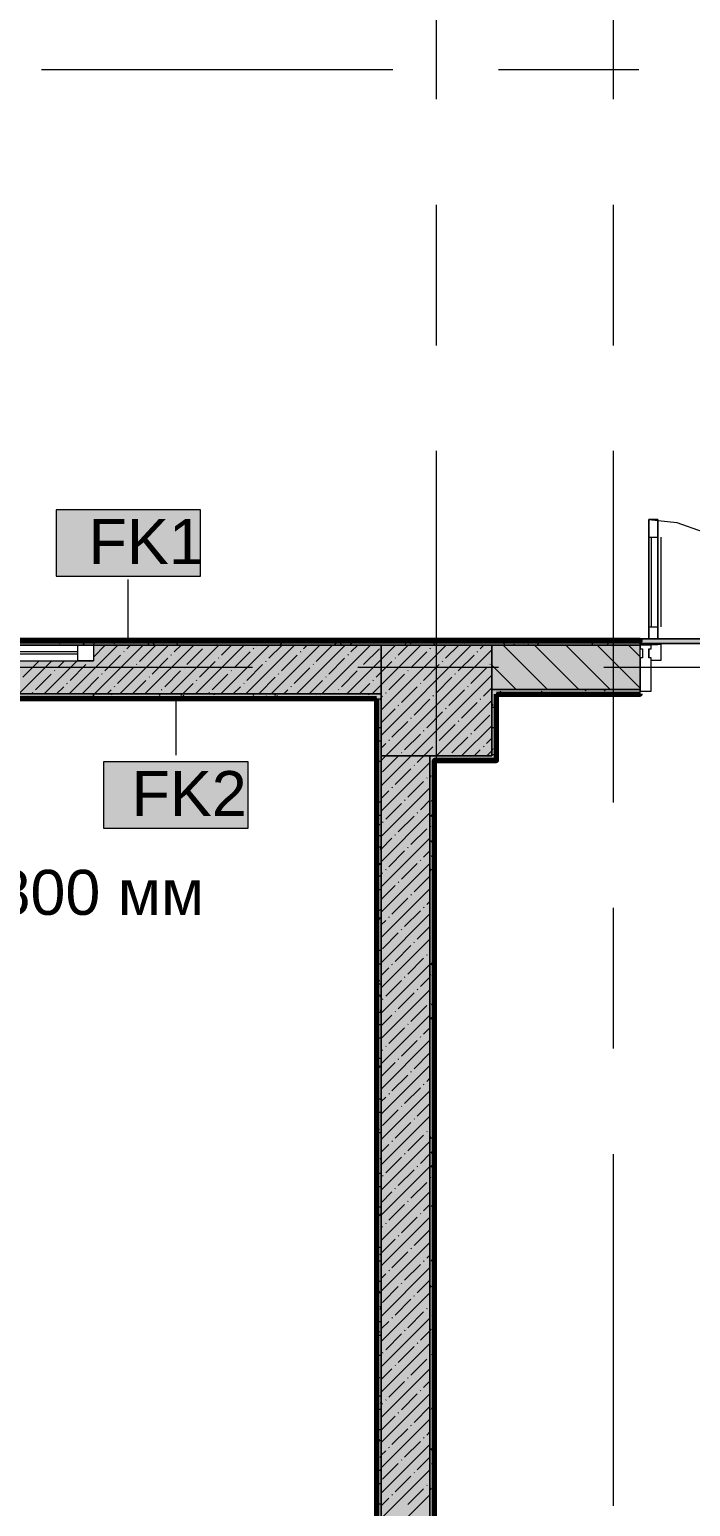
# Model space of a CAD drawing. Header units: millimetres. Extents: x -3817 to 677485, y -22715 to 103890.
# Drawn here: x 46064 to 49051, y 5923 to 12591 of the extents above; entities that cross this region are included whole.
import ezdxf

# ---------------------------------------------------------------- set-up
doc = ezdxf.new("R2010")
doc.units = ezdxf.units.MM
doc.layers.add('PDF _Геометрия', color=7, linetype='Continuous', true_color=0x1d1d1d)
doc.layers.add('PDF _Сплошная заливка', color=7, linetype='Continuous', true_color=0xffffff)
doc.layers.add('PDF _Текст', color=7, linetype='Continuous')
doc.styles.add('PDF GOST-Common', font='arial.ttf')

msp = doc.modelspace()

# ---------------------------------------------------------------- hatches: boundary and pattern name
at = {"layer": 'PDF _Сплошная заливка', "transparency": 33554559}
for points in [[(47653.3, 9591.3), (47653.3, 9811.3), (46353.3, 9811.3), (46353.3, 9741.4), (45153.3, 9741.4), (45153.3, 9811.3), (43773.3, 9811.3), (43773.3, 9591.3), (47424.6, 9591.3)], [(48166.8, 9311.3), (48173.3, 9311.3), (48173.3, 9611.4), (48153.3, 9611.4), (48153.3, 9311.3)], [(47633.3, 2041.3), (47653.3, 2041.3), (47653.3, 9571.4), (47633.3, 9571.4), (47633.3, 2052.4)], [(47873.3, 2391.3), (47893.3, 2391.3), (47893.3, 9311.3), (47873.3, 9311.3), (47873.3, 2398.9)]]:
    msp.add_hatch(color=256, dxfattribs=at).paths.add_polyline_path(points)
h = msp.add_hatch(color=256, dxfattribs=at)
h.paths.add_polyline_path([(51877.7, 9811.3), (52013.3, 9811.3), (52013.3, 9831.4), (50473.3, 9831.4), (50473.3, 9811.3)], flags=0)
h.paths.add_polyline_path([(43793.3, 9811.3), (48823.3, 9811.3), (48823.3, 9831.4), (43793.3, 9831.4)], flags=0)
h = msp.add_hatch(color=256, dxfattribs=at)
h.paths.add_polyline_path([(50473.3, 9611.4), (52033.3, 9611.4), (52033.3, 9811.3), (50468.3, 9811.3), (50468.3, 9611.4)], flags=0)
h.paths.add_polyline_path([(48823.3, 9611.4), (48823.3, 9811.3), (48153.3, 9811.3), (48153.3, 9611.4), (48173.3, 9611.4)], flags=0)
at = {"layer": 'PDF _Сплошная заливка', "true_color": 0x494949, "transparency": 33554559}
msp.add_hatch(color=251, dxfattribs=at).paths.add_polyline_path([(50463.3, 9819.4), (50463.3, 9839.4), (48823.3, 9839.4), (48823.3, 9819.4), (50393.3, 9819.4)])
at = {"layer": 'PDF _Сплошная заливка', "transparency": 33554559}
h = msp.add_hatch(color=256, dxfattribs=at)
h.paths.add_polyline_path([(48173.3, 9591.3), (48823.3, 9591.3), (48823.3, 9611.4), (48173.3, 9611.4)], flags=0)
h.paths.add_polyline_path([(51877.7, 9591.3), (52013.3, 9591.3), (52013.3, 9611.4), (50473.3, 9611.4), (50473.3, 9591.3)], flags=0)
h = msp.add_hatch(color=256, dxfattribs=at)
h.paths.add_polyline_path([(47633.3, 9571.4), (47653.3, 9571.4), (47653.3, 9591.3), (46353.3, 9591.3), (46353.3, 9571.4), (47632.3, 9571.4)], flags=0)
h.paths.add_polyline_path([(44453.3, 9571.4), (45153.3, 9571.4), (45153.3, 9591.3), (44453.3, 9591.3)], flags=0)

# ---------------------------------------------------------------- linework, layer by layer
at = {"layer": 'PDF _Геометрия', "color": 253, "lineweight": 9, "true_color": 0xaaaaaa}
for points in [[(47903.3, 12276), (47903.3, 13863.5)], [(48703.3, 12276), (48703.3, 13863.5)], [(46118.8, 12411.3), (47706.3, 12411.3)], [(48182.6, 12411.3), (48817.6, 12411.3)], [(47903.3, 11164.8), (47903.3, 11799.8)], [(48703.3, 11164.8), (48703.3, 11799.8)], [(47903.3, 9101), (47903.3, 10688.5)], [(48703.3, 9101), (48703.3, 10688.5)], [(48863.3, 9839.4), (48863.3, 10379.3), (48989, 10365.2), (49108.4, 10323.4), (49215.5, 10256.1), (49305, 10166.6), (49372.3, 10059.5), (49414.1, 9940.1), (49425.4, 9839.4)], [(48863.3, 10299.3), (48903.3, 10299.3)], [(48873.3, 10299.3), (48873.3, 9894.4)], [(48917.3, 10299.3), (48917.3, 9894.4)], [(48863.3, 9894.4), (48903.3, 9894.4)], [(46353.3, 9811.3), (45153.3, 9811.3)], [(48863.3, 9819.4), (48863.3, 9814.4)], [(48873.3, 9744.3), (48918.3, 9744.3), (48918.3, 9814.4), (48863.3, 9814.4), (48863.3, 9811.3)], [(48903.3, 9819.4), (48903.3, 9814.4), (48903.3, 9819.4)], [(45153.3, 9741.4), (46353.3, 9741.4)], [(46283.3, 9781.4), (45223.3, 9781.4)], [(46283.3, 9771.3), (45223.3, 9771.3)], [(48863.3, 9794.3), (48863.3, 9754.3)], [(45483.8, 9711.4), (47071.3, 9711.4)], [(47547.6, 9711.4), (48182.6, 9711.4)], [(48658.8, 9711.4), (50246.3, 9711.4)], [(47903.3, 7989.8), (47903.3, 8624.8)], [(48703.3, 7989.8), (48703.3, 8624.8)], [(47903.3, 5926), (47903.3, 7513.5)], [(48703.3, 5926), (48703.3, 7513.5)]]:
    msp.add_lwpolyline(points, dxfattribs=at)
at = {"layer": 'PDF _Геометрия', "color": 7, "lineweight": 9}
for points in [[(46837.1, 10422.5), (46184, 10422.5), (46184, 10122.5), (46837.1, 10122.5)], [(48153.3, 9811.3), (47653.3, 9811.3), (47653.3, 9311.3), (48153.3, 9311.3)], [(48823.3, 9811.3), (48153.3, 9811.3)], [(48173.3, 9611.4), (48823.3, 9611.4)], [(47051.7, 9284.9), (46398.6, 9284.9), (46398.6, 8984.9), (47051.7, 8984.9)]]:
    msp.add_lwpolyline(points, close=True, dxfattribs=at)
at = {"layer": 'PDF _Геометрия', "color": 253, "lineweight": 9, "true_color": 0xaaaaaa}
for points in [[(48863.3, 9839.4), (48863.3, 10379.3), (48903.3, 10379.3), (48903.3, 9839.4), (48903.3, 10379.3), (48863.3, 10379.3)], [(48903.3, 9814.4), (48863.3, 9814.4), (48863.3, 9819.4), (48863.3, 9814.4)]]:
    msp.add_lwpolyline(points, close=True, dxfattribs=at)
at = {"layer": 'PDF _Геометрия', "color": 7, "lineweight": 9}
for points in [[(46510.6, 9831.8), (46510.6, 10108.6)], [(48823.3, 9819.4), (50463.3, 9819.4), (48823.3, 9819.4), (48823.3, 9839.4), (50463.3, 9839.4), (48823.3, 9839.4)], [(46353.3, 9571.4), (47632.3, 9571.4)], [(46725.1, 9570.8), (46725.1, 9315)], [(47633.3, 9571.4), (47633.3, 9558.3), (47633.3, 2052.4)], [(48173.3, 9591.3), (48823.3, 9591.3)], [(48173.3, 9311.3), (48173.3, 9590.3)], [(47893.3, 2411.3), (47893.3, 9290.3)]]:
    msp.add_lwpolyline(points, dxfattribs=at)
at = {"layer": 'PDF _Геометрия', "color": 231, "lineweight": 70, "true_color": 0xff80c0}
msp.add_lwpolyline([(43794.3, 9831.4), (48823.3, 9831.4), (48823.3, 9832.4), (43794.3, 9832.4), (43794.3, 9951.4), (43793.3, 9951.4), (43793.3, 9831.4)], close=True, dxfattribs=at)
at = {"layer": 'PDF _Геометрия', "color": 9, "lineweight": 9, "true_color": 0xc0c0c0}
for points in [[(48823.3, 9591.3), (48823.3, 9611.4), (48823.3, 9811.3), (48823.3, 9831.4), (43793.3, 9831.4), (43793.3, 9931.3), (43773.3, 9931.3), (43773.3, 9811.3), (43793.3, 9811.3), (48153.3, 9811.3), (48153.3, 9611.4), (48173.3, 9611.4), (48153.3, 9611.4), (48153.3, 9311.3), (47893.3, 9311.3), (47873.3, 9311.3), (47873.3, 2411.3)], [(47633.3, 2052.4), (47633.3, 2041.3), (47653.3, 2041.3), (47653.3, 9571.4), (47653.3, 9591.3), (46353.3, 9591.3), (46353.3, 9571.4), (46353.3, 9591.3), (45153.3, 9591.3), (45153.3, 9571.4), (45153.3, 9591.3), (44453.3, 9591.3), (44433.3, 9591.3), (44433.3, 8981.3), (44433.3, 9061.4), (44433.3, 9591.3), (47653.3, 9591.3), (47653.3, 9811.3), (43773.3, 9811.3)], [(47893.3, 9291.4), (48173.3, 9291.4), (48173.3, 9311.3)]]:
    msp.add_lwpolyline(points, dxfattribs=at)
at = {"layer": 'PDF _Геометрия', "color": 253, "lineweight": 9, "true_color": 0x9b9b9b}
for points in [[(46161.8, 9828.2), (46160, 9831.4)], [(46203.5, 9817), (46198.4, 9825.7)], [(46271.5, 9821.1), (46266.5, 9829.8)], [(46312.3, 9811.3), (46308.1, 9818.7)], [(46356.8, 9820.1), (46351.7, 9811.4)], [(46398.4, 9831.2), (46393.4, 9822.5)], [(46449.2, 9818.1), (46444.2, 9826.8)], [(46504, 9831.4), (46503, 9829.6)], [(46602.5, 9819), (46598.1, 9811.3)], [(46626.9, 9815.1), (46621.9, 9823.8)], [(46664.3, 9811.3), (46663.5, 9812.7)], [(46670.5, 9814.9), (46668.5, 9811.3)], [(46734.7, 9811.3), (46731.5, 9816.8)], [(46750.4, 9831.4), (46748.8, 9828.5)], [(46820.8, 9831.4), (46816.8, 9824.4)], [(46910.6, 9811.3), (46909.2, 9813.8)], [(46916.3, 9813.8), (46914.8, 9811.3)], [(47008.7, 9824.4), (47004.7, 9831.4)], [(47203.6, 9823.9), (47198.6, 9815.2)], [(47243.1, 9831.4), (47240.2, 9826.3)], [(47322.5, 9829.6), (47321.4, 9831.4)], [(47407.7, 9811.6), (47407.6, 9811.3)], [(47432.1, 9822.5), (47427.1, 9831.2)], [(47449.4, 9822.8), (47444.3, 9814.1)], [(47473.8, 9811.3), (47468.7, 9820.1)], [(47517.4, 9818.7), (47513.2, 9811.3)], [(47568.2, 9830.7), (47567.8, 9831.4)], [(47665.5, 9831.4), (47663.7, 9828.2)], [(47745.9, 9827.7), (47743.8, 9831.4)], [(47763.1, 9817.6), (47759.5, 9811.3)], [(47787.5, 9816.5), (47782.5, 9825.2)], [(47831.2, 9813.5), (47829.9, 9811.3)], [(47855.6, 9820.6), (47850.5, 9829.3)], [(47896.1, 9811.3), (47892.2, 9818.2)], [(48033.3, 9817.6), (48028.2, 9826.3)], [(48050.5, 9827.7), (48045.5, 9819)], [(48087.8, 9831.4), (48087.1, 9830.1)], [(48211, 9814.6), (48205.9, 9823.3)], [(48248.1, 9811.3), (48247.6, 9812.2)], [(48254.6, 9815.4), (48252.3, 9811.3)], [(48296.2, 9826.6), (48291.2, 9817.9)], [(48318.5, 9811.3), (48315.6, 9816.3)], [(48364.3, 9822.5), (48359.2, 9813.8)], [(48494.4, 9811.3), (48493.3, 9813.3)], [(48592.8, 9823.9), (48588.5, 9831.4)], [(48610, 9821.4), (48605, 9812.7)], [(48678, 9817.3), (48674.6, 9811.3)], [(48196.8, 9595.3), (48191.8, 9604)], [(48378.4, 9603.1), (48373.4, 9594.4)], [(48578.6, 9604.5), (48574.7, 9611.4)], [(48664.7, 9611.4), (48660.8, 9604.5)], [(46390, 9592.3), (46400, 9592.3)], [(46435.9, 9591.3), (46433.9, 9587.9)], [(46481.4, 9592.3), (46491.5, 9592.3)], [(46533.4, 9577.3), (46529.9, 9571.4)], [(46572.9, 9592.3), (46582.9, 9592.3)], [(46601.4, 9573.3), (46600.3, 9571.4)], [(46654.4, 9584.6), (46650.5, 9591.3)], [(46682.2, 9591.3), (46679.6, 9586.9)], [(46722.4, 9588.7), (46720.9, 9591.3)], [(46752.6, 9591.3), (46747.7, 9582.8)], [(46755.7, 9592.3), (46765.8, 9592.3)], [(46764.1, 9577.6), (46759, 9586.3)], [(46802.8, 9571.4), (46800.7, 9575.1)], [(46847.1, 9572.2), (46846.7, 9571.4)], [(46847.2, 9592.3), (46857.2, 9592.3)], [(46900.1, 9585.7), (46896.9, 9591.3)], [(46908.1, 9592.3), (46918.2, 9592.3)], [(47060.5, 9592.3), (47070.6, 9592.3)], [(47077.8, 9582.7), (47072.9, 9591.3)], [(47119.5, 9571.6), (47114.4, 9580.3)], [(47134.5, 9582.2), (47129.5, 9573.5)], [(47152, 9592.3), (47162, 9592.3)], [(47175, 9591.3), (47171.1, 9584.7)], [(47187.5, 9575.7), (47182.5, 9584.4)], [(47225.2, 9571.4), (47224.1, 9573.2)], [(47243.4, 9592.3), (47253.5, 9592.3)], [(47365.2, 9572.7), (47360.2, 9581.4)], [(47380.2, 9581.1), (47375.2, 9572.4)], [(47426.3, 9592.3), (47436.4, 9592.3)], [(47448.3, 9577), (47445, 9571.4)], [(47517.7, 9592.3), (47527.8, 9592.3)], [(47526.9, 9591.3), (47526.5, 9590.6)], [(47541.9, 9571.4), (47537.9, 9578.4)], [(47578.7, 9592.3), (47588.8, 9592.3)], [(47597.3, 9591.3), (47594.6, 9586.6)], [(47652.6, 9562.6), (47647.5, 9571.3)], [(48159.3, 9538.4), (48154.2, 9547.1)], [(48234.3, 9591.3), (48233.4, 9592.8)], [(48304.7, 9591.3), (48301.5, 9596.9)], [(48446.5, 9599.1), (48442, 9591.3)], [(48480.7, 9591.3), (48479.2, 9593.9)], [(47641.4, 9521), (47636.4, 9529.7)], [(48157.8, 9531.4), (48167.9, 9531.4)], [(47634.3, 9411.3), (47633.3, 9413.2)], [(47639.7, 9439.9), (47649.7, 9439.9)], [(48157.8, 9439.9), (48167.9, 9439.9)], [(47638.4, 9343.3), (47633.4, 9352)], [(47639.7, 9379), (47649.7, 9379)], [(48158, 9343.3), (48153.3, 9335.1)], [(47636, 9292.7), (47633.3, 9287.9)], [(47639.7, 9287.5), (47649.7, 9287.5)], [(47914.6, 9291.6), (47909.6, 9300.3)], [(48090.7, 9291.4), (48087.3, 9297.3)], [(48157.8, 9318), (48167.9, 9318)], [(47653.3, 9256.6), (47652.7, 9257.6)], [(47877.7, 9223.5), (47873.3, 9215.9)], [(47892.3, 9208.3), (47887.3, 9217)], [(47883.5, 9165.6), (47893.3, 9165.6)], [(47893.3, 9145.7), (47891.4, 9149)], [(47639.7, 9104.6), (47649.7, 9104.6)], [(47884.8, 9113.9), (47879.7, 9105.2)], [(47883.5, 9104.6), (47893.3, 9104.6)], [(47634.9, 9046.9), (47633.3, 9044)], [(47643.6, 9029.5), (47638.6, 9038.2)], [(47639.7, 9043.7), (47649.7, 9043.7)], [(47646.1, 9005.3), (47641.1, 8996.6)], [(47880.7, 9045.8), (47875.7, 9037.1)], [(47883.5, 9013.2), (47893.3, 9013.2)], [(47889.3, 9030.6), (47884.3, 9039.3)], [(47891.8, 9004.2), (47886.8, 8995.5)], [(47639.7, 8952.2), (47649.7, 8952.2)], [(47878.2, 8989), (47873.3, 8997.5)], [(47651.8, 8893.4), (47646.7, 8902.2)], [(47653.2, 8895.6), (47648.1, 8886.9)], [(47882.3, 8920.9), (47877.2, 8929.6)], [(47649.1, 8827.6), (47644.1, 8818.9)], [(47875.2, 8811.3), (47873.3, 8814.6)], [(47886.3, 8852.9), (47881.3, 8861.6)], [(47883.5, 8830.3), (47893.3, 8830.3)], [(47639.7, 8769.4), (47649.7, 8769.4)], [(47879.6, 8800.1), (47874.6, 8791.4)], [(47883.5, 8769.4), (47893.3, 8769.4)], [(47890.7, 8758.5), (47885.7, 8749.7)], [(47637.6, 8674.1), (47633.3, 8681.7)], [(47639.7, 8708.4), (47649.7, 8708.4)], [(47883.5, 8677.9), (47893.3, 8677.9)], [(47639.7, 8617), (47649.7, 8617)], [(47648, 8581.9), (47643, 8573.1)], [(47891.5, 8539.1), (47886.5, 8547.8)], [(47874.4, 8486.3), (47873.3, 8484.3)], [(47883.5, 8495), (47893.3, 8495)], [(47639.7, 8434.1), (47649.7, 8434.1)], [(47883.5, 8434.1), (47893.3, 8434.1)], [(47635.7, 8377.8), (47633.3, 8373.5)], [(47639.7, 8373.1), (47649.7, 8373.1)], [(47653.3, 8342.2), (47653, 8342.7)], [(47881.5, 8376.7), (47876.5, 8367.9)], [(47883.5, 8342.6), (47893.3, 8342.6)], [(47639.7, 8281.7), (47649.7, 8281.7)], [(47646.9, 8292.3), (47641.9, 8301)], [(47877.4, 8319.8), (47873.3, 8326.9)], [(47642.8, 8268.1), (47637.8, 8259.4)], [(47651, 8224.3), (47645.9, 8233)], [(47638.7, 8200.1), (47633.7, 8191.3)], [(47649.9, 8158.4), (47644.9, 8149.7)], [(47653.3, 8159.3), (47650, 8164.9)], [(47885.5, 8183.7), (47880.5, 8192.4)], [(47883.5, 8159.8), (47893.3, 8159.8)], [(47643.9, 8114.6), (47638.9, 8123.3)], [(47639.7, 8098.8), (47649.7, 8098.8)], [(47880.4, 8130.9), (47875.4, 8122.2)], [(47883.5, 8098.8), (47893.3, 8098.8)], [(47891.5, 8089.3), (47886.5, 8080.6)], [(47636.8, 8004.9), (47633.3, 8011.1)], [(47639.7, 8037.8), (47649.7, 8037.8)], [(47883.5, 8007.3), (47893.3, 8007.3)], [(47637.6, 7954.3), (47633.3, 7946.7)], [(47640.9, 7936.9), (47635.9, 7945.6)], [(47639.7, 7946.4), (47649.7, 7946.4)], [(47648.8, 7912.7), (47643.8, 7904)], [(47893.3, 7909.4), (47889.5, 7902.9)], [(47883.5, 7824.5), (47893.3, 7824.5)], [(47893.3, 7804.6), (47889.8, 7810.6)], [(47639.7, 7763.5), (47649.7, 7763.5)], [(47883.5, 7763.5), (47893.3, 7763.5)], [(47639.7, 7702.5), (47649.7, 7702.5)], [(47883.5, 7672.1), (47893.3, 7672.1)], [(47639.7, 7611.1), (47649.7, 7611.1)], [(47646.1, 7623.1), (47641.1, 7631.8)], [(47891.8, 7624.2), (47886.8, 7632.9)], [(47893.3, 7665.5), (47888.4, 7657.1)], [(47880.7, 7582.6), (47875.6, 7591.3)], [(47639.5, 7530.9), (47634.5, 7522.2)], [(47653.3, 7488.8), (47649.2, 7495.8)], [(47884.7, 7514.6), (47879.7, 7523.3)], [(47883.5, 7489.2), (47893.3, 7489.2)], [(47639.7, 7428.2), (47649.7, 7428.2)], [(47877.7, 7404.9), (47873.3, 7412.5)], [(47881.2, 7461.8), (47876.2, 7453)], [(47883.5, 7428.2), (47893.3, 7428.2)], [(47888.8, 7446.5), (47883.8, 7455.2)], [(47639.7, 7367.3), (47649.7, 7367.3)], [(47888.3, 7352.1), (47883.2, 7343.4)], [(47883.5, 7336.8), (47893.3, 7336.8)], [(47638.4, 7285.1), (47633.4, 7276.4)], [(47640.1, 7267.7), (47635.1, 7276.4)], [(47639.7, 7275.8), (47649.7, 7275.8)], [(47884.2, 7284), (47879.1, 7275.3)], [(47649.6, 7243.5), (47644.6, 7234.8)], [(47874.7, 7227.2), (47873.3, 7229.6)], [(47893.3, 7238.8), (47890.3, 7233.7)], [(47883.5, 7153.9), (47893.3, 7153.9)], [(47893.3, 7134), (47889, 7141.5)], [(47639.7, 7093), (47649.7, 7093)], [(47653.3, 7127.9), (47651.6, 7125.1)], [(47883.5, 7093), (47893.3, 7093)], [(47639.7, 7032), (47649.7, 7032)], [(47652.6, 7065.8), (47647.6, 7057.1)], [(47883.1, 7038.3), (47878.1, 7029.6)], [(47639.7, 6940.6), (47649.7, 6940.6)], [(47883.5, 7001.5), (47893.3, 7001.5)], [(47893.3, 6995), (47889.2, 6988)], [(47649.4, 6885.9), (47644.3, 6894.6)], [(47879.9, 6913.4), (47874.8, 6922.1)], [(47651.5, 6820.1), (47646.5, 6811.4)], [(47653.3, 6818.2), (47648.4, 6826.6)], [(47883.5, 6818.6), (47893.3, 6818.6)], [(47639.7, 6757.7), (47649.7, 6757.7)], [(47653.3, 6757.3), (47652.5, 6758.6)], [(47888, 6777.3), (47883, 6786.1)], [(47883.5, 6757.7), (47893.3, 6757.7)], [(47635.2, 6666.6), (47633.3, 6670)], [(47639.7, 6696.7), (47649.7, 6696.7)], [(47646.4, 6708.2), (47641.3, 6716.9)], [(47877.9, 6724.5), (47873.3, 6716.5)], [(47639.2, 6616), (47634.2, 6607.3)], [(47639.3, 6598.6), (47634.3, 6607.3)], [(47639.7, 6605.3), (47649.7, 6605.3)], [(47873.8, 6656.5), (47873.3, 6655.5)], [(47885, 6614.9), (47879.9, 6606.2)], [(47883.5, 6666.2), (47893.3, 6666.2)], [(47643.4, 6530.5), (47638.4, 6539.2)], [(47873.9, 6558), (47873.3, 6559.1)], [(47646.3, 6506.3), (47641.3, 6497.6)], [(47883.5, 6483.4), (47893.3, 6483.4)], [(47642.2, 6438.3), (47637.2, 6429.6)], [(47639.7, 6422.4), (47649.7, 6422.4)], [(47883.5, 6422.4), (47893.3, 6422.4)], [(47893.3, 6402.5), (47892.3, 6404.3)], [(47639.7, 6361.4), (47649.7, 6361.4)], [(47653.3, 6396.4), (47648.4, 6387.9)], [(47883.9, 6369.1), (47878.9, 6360.4)], [(47639.7, 6270), (47649.7, 6270)], [(47883.5, 6330.9), (47893.3, 6330.9)], [(47893.3, 6324.4), (47890, 6318.8)], [(47648.6, 6216.8), (47643.5, 6225.5)], [(47893.3, 6219.6), (47889.3, 6226.6)], [(47641.1, 6192.5), (47636.1, 6183.8)], [(47652.3, 6150.9), (47647.3, 6142.2)], [(47883.1, 6176.2), (47878.1, 6184.9)], [(47883.5, 6148.1), (47893.3, 6148.1)], [(47893.3, 6141.5), (47893, 6141.1)], [(47639.7, 6087.1), (47649.7, 6087.1)], [(47653.3, 6086.7), (47651.7, 6089.4)], [(47887.2, 6108.2), (47882.2, 6116.9)], [(47883.5, 6087.1), (47893.3, 6087.1)], [(47639.7, 6026.1), (47649.7, 6026.1)], [(47880.2, 5998.5), (47875.1, 6007.2)], [(47891.3, 6040.1), (47886.3, 6048.9)], [(47634.4, 5997.4), (47633.3, 5999.4)], [(47874.6, 5987.3), (47873.3, 5985)], [(47883.5, 5995.7), (47893.3, 5995.7)], [(47639.7, 5934.7), (47649.7, 5934.7)]]:
    msp.add_lwpolyline(points, dxfattribs=at)
at = {"layer": 'PDF _Геометрия', "lineweight": 9}
for points in [[(46243.8, 9591.3), (46463.8, 9811.3)], [(46353.3, 9757.8), (46406.8, 9811.3)], [(46357.9, 9591.3), (46577.9, 9811.3)], [(46471.9, 9591.3), (46691.9, 9811.3)], [(46504.5, 9795), (46520.8, 9811.3)], [(46561.5, 9738), (46632.8, 9809.3)], [(46586, 9591.3), (46806, 9811.3)], [(46700, 9591.3), (46920, 9811.3)], [(46718.3, 9780.7), (46748.9, 9811.3)], [(46814.1, 9591.3), (47034.1, 9811.3)], [(46860.9, 9809.3), (46863, 9811.3)], [(46928.1, 9591.3), (47148.1, 9811.3)], [(46932.2, 9766.5), (46977, 9811.3)], [(47042.2, 9591.3), (47262.2, 9811.3)], [(47089, 9809.3), (47091.1, 9811.3)], [(47146, 9752.2), (47205.1, 9811.3)], [(47156.2, 9591.3), (47376.2, 9811.3)], [(47270.3, 9591.3), (47490.3, 9811.3)], [(47302.8, 9795), (47319.2, 9811.3)], [(47359.9, 9738), (47431.1, 9809.3)], [(47384.3, 9591.3), (47604.3, 9811.3)], [(47498.4, 9591.3), (47653.3, 9746.3), (47718.4, 9811.3)], [(47516.7, 9780.7), (47547.3, 9811.3)], [(47612.4, 9591.3), (47653.3, 9632.2), (47832.4, 9811.3)], [(47653.3, 9518.2), (47946.5, 9811.3)], [(47653.3, 9404.1), (48060.5, 9811.3)], [(47659.2, 9809.3), (47661.3, 9811.3)], [(47730.5, 9766.5), (47775.4, 9811.3)], [(47887.3, 9809.3), (47889.4, 9811.3)], [(47944.4, 9752.2), (48003.5, 9811.3)], [(48101.2, 9795), (48117.5, 9811.3)], [(48404.7, 9611.4), (48204.7, 9811.3)], [(48546.1, 9611.4), (48346.1, 9811.3)], [(48687.5, 9611.4), (48487.5, 9811.3)], [(48823.3, 9617.1), (48629, 9811.3)], [(48823.3, 9758.5), (48770.4, 9811.3)], [(46015.7, 9591.3), (46165.7, 9741.4)], [(46034, 9666.7), (46105.3, 9738)], [(46129.8, 9591.3), (46279.8, 9741.4)], [(46190.9, 9709.5), (46222.7, 9741.4)], [(46333.4, 9738), (46335.8, 9740.4)], [(46404.7, 9695.2), (46476, 9766.5)], [(46490.2, 9780.7), (46492.6, 9783.1)], [(46618.5, 9681), (46689.8, 9752.2)], [(46704.1, 9766.5), (46706.4, 9768.9)], [(46775.4, 9723.7), (46846.6, 9795)], [(46832.4, 9666.7), (46903.7, 9738)], [(46917.9, 9752.2), (46920.3, 9754.6)], [(46989.2, 9709.5), (47060.5, 9780.7)], [(47074.7, 9795), (47077.1, 9797.4)], [(47131.8, 9738), (47134.1, 9740.4)], [(47203, 9695.2), (47274.3, 9766.5)], [(47288.6, 9780.7), (47291, 9783.1)], [(47416.9, 9681), (47488.2, 9752.2)], [(47502.4, 9766.5), (47504.8, 9768.9)], [(47573.7, 9723.7), (47645, 9795)], [(47630.7, 9666.7), (47653.3, 9689.2), (47702, 9738)], [(47653.3, 9290.1), (47674.6, 9311.3), (48153.3, 9790.1)], [(47716.3, 9752.2), (47718.6, 9754.6)], [(47787.5, 9709.5), (47858.8, 9780.7)], [(47873.1, 9795), (47875.5, 9797.4)], [(47930.1, 9738), (47932.5, 9740.4)], [(48001.4, 9695.2), (48072.7, 9766.5)], [(48086.9, 9780.7), (48089.3, 9783.1)], [(46091.1, 9609.7), (46162.3, 9681)], [(46176.6, 9695.2), (46179, 9697.6)], [(46247.9, 9652.4), (46319.2, 9723.7)], [(46390.4, 9681), (46392.8, 9683.3)], [(46461.7, 9638.2), (46533, 9709.5)], [(46547.3, 9723.7), (46549.6, 9726.1)], [(46675.6, 9623.9), (46746.8, 9695.2)], [(46761.1, 9709.5), (46763.5, 9711.8)], [(46889.4, 9609.7), (46960.7, 9681)], [(46974.9, 9695.2), (46977.3, 9697.6)], [(47046.2, 9652.4), (47117.5, 9723.7)], [(47188.8, 9681), (47191.2, 9683.3)], [(47260.1, 9638.2), (47331.3, 9709.5)], [(47345.6, 9723.7), (47348, 9726.1)], [(47473.9, 9623.9), (47545.2, 9695.2)], [(47559.4, 9709.5), (47561.8, 9711.8)], [(47653.3, 9176), (47788.6, 9311.3), (48153.3, 9676)], [(47687.8, 9609.7), (47759, 9681)], [(47773.3, 9695.2), (47775.7, 9697.6)], [(47844.6, 9652.4), (47915.9, 9723.7)], [(47987.1, 9681), (47989.5, 9683.3)], [(48058.4, 9638.2), (48129.7, 9709.5)], [(48143.9, 9723.7), (48146.3, 9726.1)], [(48263.3, 9611.4), (48153.3, 9721.4)], [(46186.8, 9591.3), (46219.4, 9623.9)], [(46233.6, 9638.2), (46236, 9640.6)], [(46304.9, 9595.4), (46376.2, 9666.7)], [(46414.9, 9591.3), (46433.2, 9609.7)], [(46447.5, 9623.9), (46449.8, 9626.3)], [(46528.9, 9591.3), (46590, 9652.4)], [(46604.3, 9666.7), (46606.7, 9669.1)], [(46661.3, 9609.7), (46663.7, 9612)], [(46757, 9591.3), (46803.9, 9638.2)], [(46818.1, 9652.4), (46820.5, 9654.8)], [(46985.1, 9591.3), (47017.7, 9623.9)], [(47032, 9638.2), (47034.3, 9640.6)], [(47103.3, 9595.4), (47174.5, 9666.7)], [(47213.2, 9591.3), (47231.6, 9609.7)], [(47245.8, 9623.9), (47248.2, 9626.3)], [(47327.3, 9591.3), (47388.4, 9652.4)], [(47402.6, 9666.7), (47405, 9669.1)], [(47459.7, 9609.7), (47462, 9612)], [(47555.4, 9591.3), (47602.2, 9638.2)], [(47616.5, 9652.4), (47618.8, 9654.8)], [(47744.8, 9552.7), (47816.1, 9623.9)], [(47830.3, 9638.2), (47832.7, 9640.6)], [(47901.6, 9595.4), (47972.9, 9666.7)], [(47958.6, 9538.4), (48029.9, 9609.7)], [(48044.2, 9623.9), (48046.5, 9626.3)], [(48115.4, 9581.2), (48153.3, 9619)], [(46076.8, 9595.4), (46079.2, 9597.8)], [(46643, 9591.3), (46647.1, 9595.4)], [(46875.2, 9595.4), (46877.5, 9597.8)], [(47441.3, 9591.3), (47445.4, 9595.4)], [(47653.3, 9575.2), (47659.2, 9581.2)], [(47673.5, 9595.4), (47675.9, 9597.8)], [(47730.5, 9538.4), (47732.9, 9540.8)], [(47801.8, 9495.6), (47873.1, 9566.9)], [(47887.3, 9581.2), (47889.7, 9583.5)], [(47902.6, 9311.3), (48153.3, 9562)], [(48015.6, 9481.4), (48086.9, 9552.7)], [(48101.2, 9566.9), (48103.6, 9569.3)], [(47653.3, 9461.1), (47716.3, 9524.1)], [(47787.5, 9481.4), (47789.9, 9483.7)], [(47858.8, 9438.6), (47930.1, 9509.9)], [(47944.4, 9524.1), (47946.7, 9526.5)], [(48001.4, 9467.1), (48003.8, 9469.5)], [(48072.7, 9424.3), (48143.9, 9495.6)], [(47702, 9395.8), (47773.3, 9467.1)], [(47759, 9338.8), (47830.3, 9410.1)], [(47844.6, 9424.3), (47846.9, 9426.7)], [(47915.9, 9381.6), (47987.1, 9452.9)], [(48016.7, 9311.3), (48153.3, 9447.9)], [(48058.4, 9410.1), (48060.8, 9412.5)], [(47653.3, 9347.1), (47673.5, 9367.3)], [(47687.8, 9381.6), (47690.1, 9383.9)], [(47816.1, 9281.8), (47845.6, 9311.3), (47887.3, 9353.1)], [(47901.6, 9367.3), (47904, 9369.7)], [(47972.9, 9324.6), (48044.2, 9395.8)], [(48073.7, 9311.3), (48101.2, 9338.8)], [(48115.4, 9353.1), (48117.8, 9355.4)], [(48129.7, 9367.3), (48153.3, 9390.9)], [(47653.3, 9062), (47873.3, 9282)], [(47659.2, 9239), (47730.5, 9310.3)], [(47744.8, 9324.6), (47747.1, 9326.9)], [(47801.8, 9267.5), (47804.2, 9269.9)], [(47959.7, 9311.3), (47961, 9312.7)], [(48130.7, 9311.3), (48153.3, 9333.9)], [(47716.3, 9182), (47787.5, 9253.3)], [(47858.8, 9210.5), (47861.2, 9212.9)], [(47873.1, 9224.8), (47873.3, 9224.9)], [(47653.3, 8947.9), (47873.3, 9167.9)], [(47653.3, 9119), (47687.8, 9153.5)], [(47702, 9167.7), (47704.4, 9170.1)], [(47773.3, 9125), (47844.6, 9196.2)], [(47673.5, 9025.2), (47744.8, 9096.5)], [(47759, 9110.7), (47761.4, 9113.1)], [(47830.3, 9067.9), (47873.3, 9110.9)], [(47653.3, 8833.9), (47873.3, 9053.9)], [(47659.2, 9010.9), (47661.6, 9013.3)], [(47730.5, 8968.1), (47801.8, 9039.4)], [(47816.1, 9053.7), (47818.4, 9056.1)], [(47653.3, 8719.8), (47873.3, 8939.8)], [(47653.3, 8890.9), (47702, 8939.6)], [(47716.3, 8953.9), (47718.6, 8956.3)], [(47787.5, 8911.1), (47858.8, 8982.4)], [(47873.1, 8996.7), (47873.3, 8996.8)], [(47687.8, 8811.3), (47759, 8882.6)], [(47773.3, 8896.9), (47775.7, 8899.2)], [(47844.6, 8854.1), (47873.3, 8882.8)], [(47653.3, 8605.8), (47873.3, 8825.8)], [(47744.8, 8754.3), (47816.1, 8825.6)], [(47830.3, 8839.8), (47832.7, 8842.2)], [(47653.3, 8776.8), (47659.2, 8782.8)], [(47673.5, 8797.1), (47675.9, 8799.4)], [(47730.5, 8740), (47732.9, 8742.4)], [(47801.8, 8697.3), (47873.1, 8768.6)], [(47653.3, 8662.8), (47716.3, 8725.8)], [(47653.3, 8491.7), (47873.3, 8711.7)], [(47787.5, 8683), (47789.9, 8685.4)], [(47702, 8597.5), (47773.3, 8668.8)], [(47759, 8540.5), (47830.3, 8611.7)], [(47844.6, 8626), (47846.9, 8628.4)], [(47858.8, 8640.3), (47873.3, 8654.7)], [(47653.3, 8377.7), (47873.3, 8597.7)], [(47653.3, 8548.7), (47673.5, 8569)], [(47687.8, 8583.2), (47690.1, 8585.6)], [(47816.1, 8483.4), (47873.3, 8540.6)], [(47653.3, 8263.6), (47873.3, 8483.6)], [(47659.2, 8440.7), (47730.5, 8512)], [(47744.8, 8526.2), (47747.1, 8528.6)], [(47801.8, 8469.2), (47804.2, 8471.6)], [(47716.3, 8383.6), (47787.5, 8454.9)], [(47858.8, 8412.2), (47861.2, 8414.5)], [(47873.1, 8426.4), (47873.3, 8426.6)], [(47653.3, 8149.6), (47873.3, 8369.6)], [(47653.3, 8320.6), (47687.8, 8355.1)], [(47702, 8369.4), (47704.4, 8371.8)], [(47773.3, 8326.6), (47844.6, 8397.9)], [(47673.5, 8226.8), (47744.8, 8298.1)], [(47759, 8312.4), (47761.4, 8314.7)], [(47830.3, 8269.6), (47873.3, 8312.5)], [(47653.3, 8035.5), (47873.3, 8255.5)], [(47659.2, 8212.6), (47661.6, 8214.9)], [(47730.5, 8169.8), (47801.8, 8241.1)], [(47816.1, 8255.3), (47818.4, 8257.7)], [(47653.3, 7921.5), (47873.3, 8141.5)], [(47653.3, 8092.5), (47702, 8141.3)], [(47716.3, 8155.5), (47718.6, 8157.9)], [(47787.5, 8112.8), (47858.8, 8184.1)], [(47873.1, 8198.3), (47873.3, 8198.5)], [(47687.8, 8013), (47759, 8084.3)], [(47773.3, 8098.5), (47775.7, 8100.9)], [(47844.6, 8055.8), (47873.3, 8084.4)], [(47653.3, 7807.4), (47873.3, 8027.4)], [(47744.8, 7956), (47816.1, 8027.2)], [(47830.3, 8041.5), (47832.7, 8043.9)], [(47653.3, 7978.5), (47659.2, 7984.5)], [(47673.5, 7998.7), (47675.9, 8001.1)], [(47730.5, 7941.7), (47732.9, 7944.1)], [(47801.8, 7898.9), (47873.1, 7970.2)], [(47653.3, 7864.4), (47716.3, 7927.4)], [(47653.3, 7693.4), (47873.3, 7913.4)], [(47702, 7799.1), (47773.3, 7870.4)], [(47787.5, 7884.7), (47789.9, 7887.1)], [(47759, 7742.1), (47830.3, 7813.4)], [(47844.6, 7827.7), (47846.9, 7830)], [(47858.8, 7841.9), (47873.3, 7856.3)], [(47653.3, 7579.3), (47873.3, 7799.3)], [(47653.3, 7750.4), (47673.5, 7770.6)], [(47687.8, 7784.9), (47690.1, 7787.3)], [(47816.1, 7685.1), (47873.3, 7742.3)], [(47653.3, 7465.3), (47873.3, 7685.3)], [(47659.2, 7642.3), (47730.5, 7713.6)], [(47744.8, 7727.9), (47747.1, 7730.2)], [(47801.8, 7670.8), (47804.2, 7673.2)], [(47716.3, 7585.3), (47787.5, 7656.6)], [(47858.8, 7613.8), (47861.2, 7616.2)], [(47873.1, 7628.1), (47873.3, 7628.2)], [(47653.3, 7351.2), (47873.3, 7571.2)], [(47653.3, 7522.3), (47687.8, 7556.8)], [(47702, 7571), (47704.4, 7573.4)], [(47773.3, 7528.3), (47844.6, 7599.6)], [(47673.5, 7428.5), (47744.8, 7499.8)], [(47759, 7514), (47761.4, 7516.4)], [(47830.3, 7471.3), (47873.3, 7514.2)], [(47653.3, 7237.2), (47873.3, 7457.2)], [(47659.2, 7414.2), (47661.6, 7416.6)], [(47730.5, 7371.5), (47801.8, 7442.7)], [(47816.1, 7457), (47818.4, 7459.4)], [(47653.3, 7123.1), (47873.3, 7343.1)], [(47653.3, 7294.2), (47702, 7342.9)], [(47716.3, 7357.2), (47718.6, 7359.6)], [(47787.5, 7314.4), (47858.8, 7385.7)], [(47873.1, 7400), (47873.3, 7400.2)], [(47687.8, 7214.6), (47759, 7285.9)], [(47773.3, 7300.2), (47775.7, 7302.5)], [(47844.6, 7257.4), (47873.3, 7286.1)], [(47653.3, 7009.1), (47873.3, 7229.1)], [(47673.5, 7200.4), (47675.9, 7202.8)], [(47744.8, 7157.6), (47816.1, 7228.9)], [(47830.3, 7243.2), (47832.7, 7245.5)], [(47653.3, 7180.2), (47659.2, 7186.1)], [(47730.5, 7143.4), (47732.9, 7145.7)], [(47801.8, 7100.6), (47873.1, 7171.9)], [(47653.3, 7066.1), (47716.3, 7129.1)], [(47653.3, 6895), (47873.3, 7115)], [(47702, 7000.8), (47773.3, 7072.1)], [(47787.5, 7086.3), (47789.9, 7088.7)], [(47759, 6943.8), (47830.3, 7015.1)], [(47844.6, 7029.3), (47846.9, 7031.7)], [(47858.8, 7043.6), (47873.3, 7058)], [(47653.3, 6781), (47873.3, 7001)], [(47653.3, 6952.1), (47673.5, 6972.3)], [(47687.8, 6986.5), (47690.1, 6988.9)], [(47816.1, 6886.7), (47873.3, 6944)], [(47653.3, 6666.9), (47873.3, 6886.9)], [(47659.2, 6844), (47730.5, 6915.3)], [(47744.8, 6929.5), (47747.1, 6931.9)], [(47801.8, 6872.5), (47804.2, 6874.9)], [(47716.3, 6787), (47787.5, 6858.2)], [(47858.8, 6815.5), (47861.2, 6817.8)], [(47873.1, 6829.7), (47873.3, 6829.9)], [(47653.3, 6552.9), (47873.3, 6772.9)], [(47653.3, 6724), (47687.8, 6758.4)], [(47702, 6772.7), (47704.4, 6775.1)], [(47773.3, 6729.9), (47844.6, 6801.2)], [(47673.5, 6630.1), (47744.8, 6701.4)], [(47759, 6715.7), (47761.4, 6718)], [(47830.3, 6672.9), (47873.3, 6715.9)], [(47653.3, 6438.8), (47873.3, 6658.8)], [(47659.2, 6615.9), (47661.6, 6618.3)], [(47730.5, 6573.1), (47801.8, 6644.4)], [(47816.1, 6658.7), (47818.4, 6661)], [(47873.1, 6601.6), (47873.3, 6601.8)], [(47653.3, 6324.8), (47873.3, 6544.8)], [(47653.3, 6495.9), (47702, 6544.6)], [(47716.3, 6558.9), (47718.6, 6561.2)], [(47787.5, 6516.1), (47858.8, 6587.4)], [(47687.8, 6416.3), (47759, 6487.6)], [(47773.3, 6501.8), (47775.7, 6504.2)], [(47844.6, 6459.1), (47873.3, 6487.8)], [(47653.3, 6210.7), (47873.3, 6430.7)], [(47673.5, 6402), (47675.9, 6404.4)], [(47744.8, 6359.3), (47816.1, 6430.6)], [(47830.3, 6444.8), (47832.7, 6447.2)], [(47653.3, 6381.8), (47659.2, 6387.8)], [(47730.5, 6345), (47732.9, 6347.4)], [(47801.8, 6302.2), (47873.1, 6373.5)], [(47653.3, 6267.8), (47716.3, 6330.8)], [(47653.3, 6096.7), (47873.3, 6316.7)], [(47702, 6202.5), (47773.3, 6273.7)], [(47787.5, 6288), (47789.9, 6290.4)], [(47653.3, 5982.6), (47873.3, 6202.6)], [(47759, 6145.4), (47830.3, 6216.7)], [(47844.6, 6231), (47846.9, 6233.3)], [(47858.8, 6245.2), (47873.3, 6259.7)], [(47653.3, 6153.7), (47673.5, 6173.9)], [(47687.8, 6188.2), (47690.1, 6190.6)], [(47816.1, 6088.4), (47873.3, 6145.6)], [(47653.3, 5868.6), (47873.3, 6088.6)], [(47659.2, 6045.6), (47730.5, 6116.9)], [(47744.8, 6131.2), (47747.1, 6133.5)], [(47801.8, 6074.1), (47804.2, 6076.5)], [(47716.3, 5988.6), (47787.5, 6059.9)], [(47773.3, 5931.6), (47844.6, 6002.9)], [(47858.8, 6017.1), (47861.2, 6019.5)], [(47873.1, 6031.4), (47873.3, 6031.6)], [(47653.3, 5754.5), (47873.3, 5974.5)], [(47653.3, 5925.6), (47687.8, 5960.1)], [(47702, 5974.4), (47704.4, 5976.7)]]:
    msp.add_lwpolyline(points, dxfattribs=at)
at = {"layer": 'PDF _Геометрия', "color": 253, "lineweight": 13, "true_color": 0xaaaaaa}
msp.add_lwpolyline([(46353.3, 9811.3), (46353.3, 9741.4), (46283.3, 9741.4), (46283.3, 9811.3)], close=True, dxfattribs=at)
at = {"layer": 'PDF _Геометрия', "color": 7, "lineweight": 20}
msp.add_lwpolyline([(48863.3, 9794.3), (48873.3, 9794.3), (48873.3, 9811.3), (48823.3, 9811.3), (48823.3, 9794.3), (48833.3, 9794.3), (48833.3, 9754.3), (48823.3, 9754.3), (48823.3, 9604.4), (48873.3, 9604.4), (48873.3, 9754.3), (48863.3, 9754.3)], close=True, dxfattribs=at)
at = {"layer": 'PDF _Геометрия', "color": 96, "lineweight": 70, "true_color": 0x008000}
for points in [[(44454.3, 9570.4), (47632.3, 9570.4)], [(46353.3, 9571.4), (45153.3, 9571.4)]]:
    msp.add_lwpolyline(points, dxfattribs=at)
at = {"layer": 'PDF _Геометрия', "color": 96, "lineweight": 9, "true_color": 0x008000}
msp.add_lwpolyline([(47632.3, 9570.4), (47632.3, 9571.4), (46353.3, 9571.4)], dxfattribs=at)
at = {"layer": 'PDF _Геометрия', "color": 231, "lineweight": 9, "true_color": 0xff80c0}
for points in [[(47633.3, 2052.4), (47633.3, 9558.3), (47633.3, 9571.4), (47632.3, 9571.4)], [(48174.3, 9590.3), (48173.3, 9590.3), (48173.3, 9311.3)], [(47893.3, 9291.4), (47893.3, 9290.3), (47893.3, 2411.3), (47894.3, 2411.3)]]:
    msp.add_lwpolyline(points, dxfattribs=at)
at = {"layer": 'PDF _Геометрия', "color": 231, "lineweight": 70, "true_color": 0xff80c0}
for points in [[(47632.3, 9570.4), (47632.3, 2052.4), (47633.3, 2052.4)], [(47894.3, 2411.3), (47894.3, 2412.4), (48424.3, 2412.4), (48424.3, 2411.3), (48424.3, 2041.3), (48423.3, 2041.3), (48423.3, 2411.3), (47894.3, 2411.3), (47894.3, 9290.3), (48173.3, 9290.3), (48174.3, 9290.3), (48174.3, 9590.3)], [(48173.3, 9311.3), (48173.3, 9291.4), (47893.3, 9291.4)]]:
    msp.add_lwpolyline(points, dxfattribs=at)
at = {"layer": 'PDF _Геометрия', "color": 52, "lineweight": 9, "true_color": 0xe1dc04}
msp.add_lwpolyline([(48823.3, 9591.3), (48173.3, 9591.3), (48173.3, 9590.3)], dxfattribs=at)
at = {"layer": 'PDF _Геометрия', "color": 52, "lineweight": 70, "true_color": 0xe1dc04}
msp.add_lwpolyline([(48174.3, 9590.3), (48823.3, 9590.3), (48823.3, 9591.3)], dxfattribs=at)
at = {"layer": 'PDF _Геометрия', "color": 9, "lineweight": 9, "true_color": 0xc0c0c0}
msp.add_lwpolyline([(47653.3, 9311.3), (47653.3, 2311.3), (47873.3, 2311.3), (47873.3, 9311.3)], close=True, dxfattribs=at)
at = {"layer": 'PDF _Сплошная заливка', "lineweight": 9, "transparency": 33554559}
for points in [[(46837.1, 10422.5), (46184, 10422.5), (46837.1, 10122.5), (46184, 10122.5)], [(47051.7, 9284.9), (46398.6, 9284.9), (47051.7, 8984.9), (46398.6, 8984.9)]]:
    msp.add_solid(points, dxfattribs=at)
at = {"layer": 'PDF _Сплошная заливка', "lineweight": 35, "transparency": 33554559}
for points in [[(47653.3, 9311.3), (48153.3, 9311.3), (47653.3, 9811.3), (48153.3, 9811.3)], [(47873.3, 2311.3), (47873.3, 9311.3), (47653.3, 2311.3), (47653.3, 9311.3)], [(47893.3, 9291.4), (48173.3, 9291.4), (47893.3, 9311.3), (48173.3, 9311.3)]]:
    msp.add_solid(points, dxfattribs=at)
at = {"layer": 'PDF _Сплошная заливка', "color": 96, "lineweight": 35, "true_color": 0x008000, "transparency": 33554559}
msp.add_solid([(47632.3, 9570.4), (47632.3, 9571.4), (47424.6, 9570.4)], dxfattribs=at)
at = {"layer": 'PDF _Сплошная заливка', "color": 52, "lineweight": 35, "true_color": 0xe1dc04, "transparency": 33554559}
msp.add_solid([(48823.3, 9590.3), (48823.3, 9591.3), (48174.3, 9590.3)], dxfattribs=at)

# ---------------------------------------------------------------- texts
at = {"layer": 'PDF _Текст', "char_height": 203.2, "attachment_point": 4, "style": 'PDF GOST-Common'}
for s, insert in [('FK1', (46331.1, 10279.1)), ('FK2', (46525, 9141.5))]:
    msp.add_mtext(s, dxfattribs=dict(at, insert=insert))
at = {"layer": 'PDF _Текст', "color": 250, "true_color": 0x3c3c3c, "insert": (44822, 8666), "char_height": 203.2, "attachment_point": 4, "style": 'PDF GOST-Common'}
msp.add_mtext('H = до 1800 мм', dxfattribs=at)

doc.saveas('drawing.dxf')
